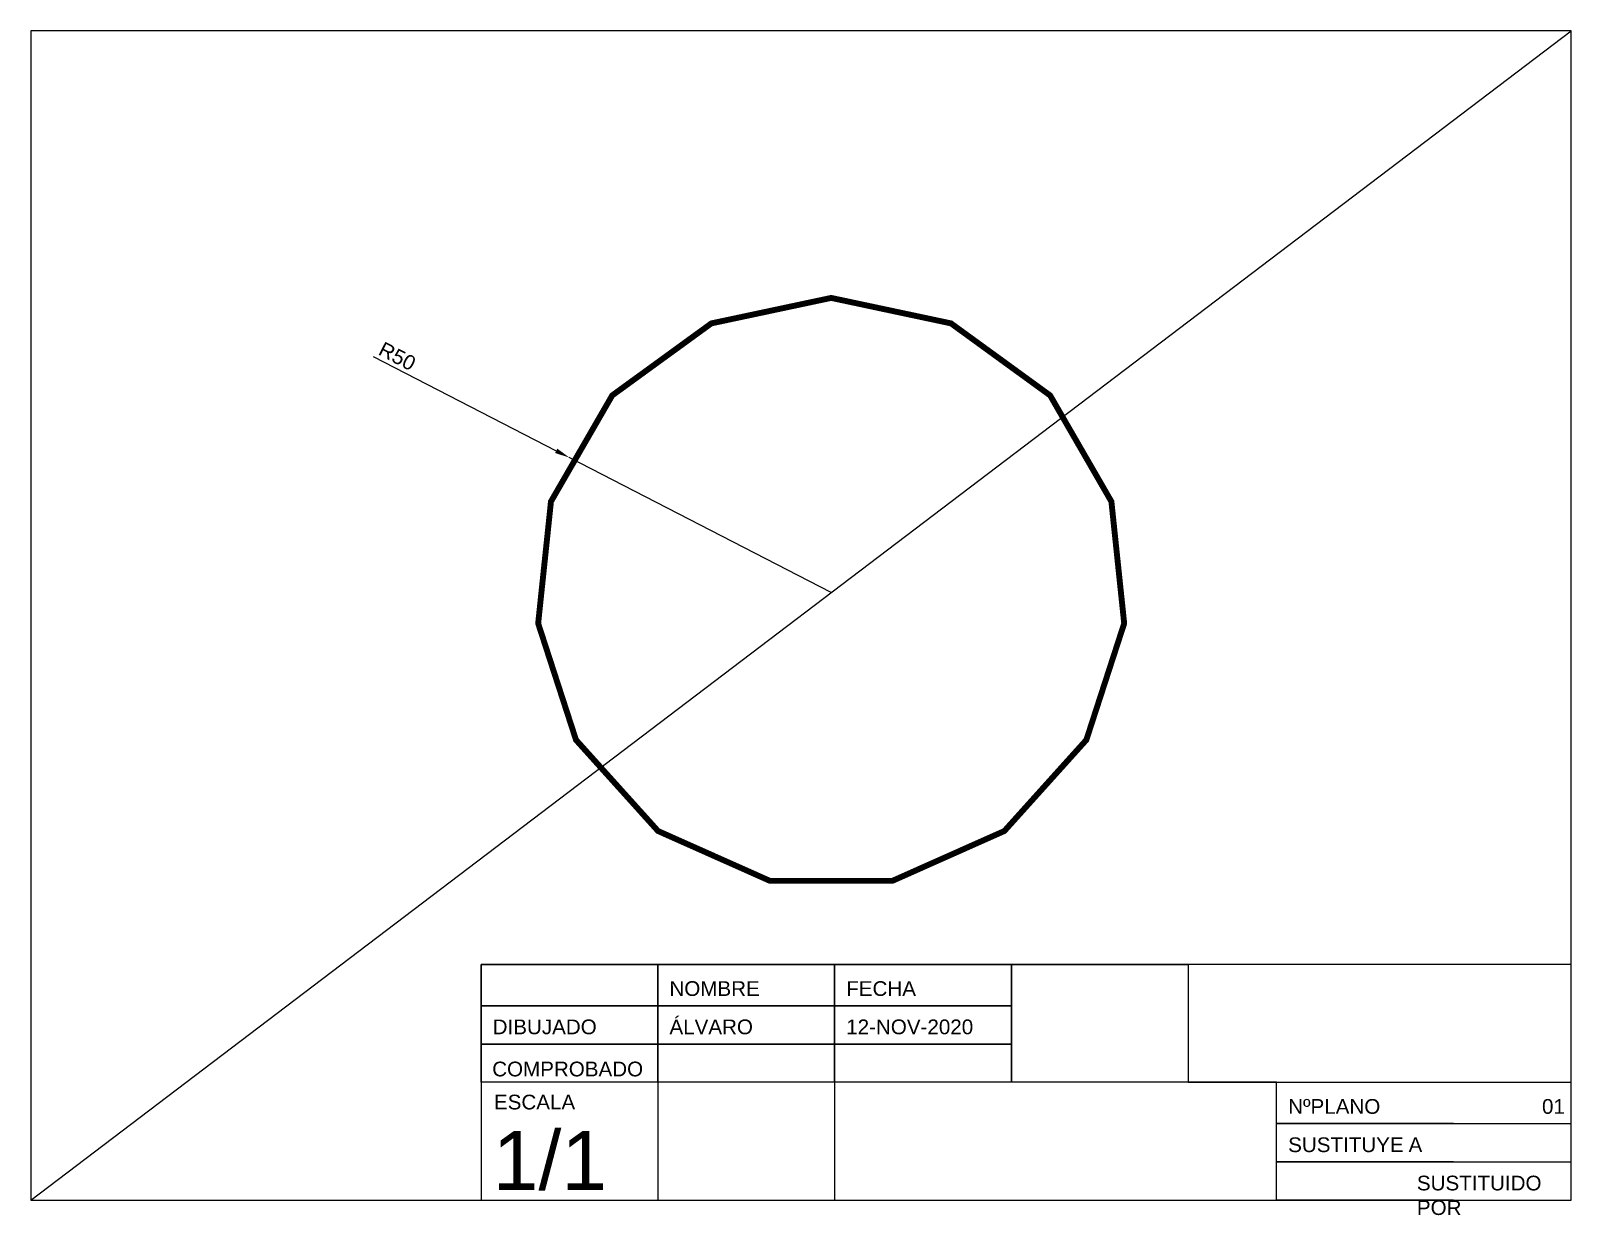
# Model space of a CAD drawing. Header units: millimetres. Extents: x 920 to 1770, y 1747 to 3131.
# Drawn here: x 919.6 to 1181, y 1746.9 to 1947.9 of the extents above; entities that cross this region are included whole.
import ezdxf

# ---------------------------------------------------------------- set-up
doc = ezdxf.new("R2010")
doc.units = ezdxf.units.MM
doc.layers.add('AUXILIAR', color=253, linetype='Continuous')
doc.styles.get("Standard").update_dxf_attribs({"font": 'ARIAL.TTF'})
doc.dimstyles.new('ISO-25', dxfattribs={"dimtxt": 2.5, "dimasz": 2.5, "dimexe": 1.25, "dimexo": 0.625, "dimtad": 1, "dimtxsty": 'Standard', "dimcen": 2.5, "dimadec": 0, "dimazin": 0, "dimtfac": 1, "dimtmove": 0, "dimatfit": 3, "dimfxl": 1, "dimarcsym": 0})

# ---------------------------------------------------------------- blocks, each defined once
blk = doc.blocks.new('cajetin_álvaro')
for p, q in [((-95, 40), (-65, 40)), ((-95, 20), (-95, 40)), ((-65, 40), (-65, 20)), ((-155, 20), (-155, 0)), ((-125, 20), (-125, 0)), ((-65, 20), (-95, 20)), ((-65, 20), (0, 20)), ((-50, 20), (-20, 20)), ((-50, 13), (-50, 20)), ((-50, 13), (-20, 13)), ((-50, 6.5), (-50, 13)), ((-20, 13), (-50, 13)), ((-20, 13), (0, 13)), ((0, 13), (0, 13)), ((-50, 0), (-50, 6.5)), ((-50, 6.5), (-20, 6.5)), ((-50, 6.5), (-20, 6.5)), ((-50, 0), (-50, 6.5)), ((-20, 6.5), (-50, 6.5)), ((-20, 6.5), (0, 6.5)), ((-20, 0), (-50, 0)), ((-20, 0), (-50, 0))]:
    blk.add_line(p, q)
for points in [[(-185, 0), (0, 0), (0, 40), (-185, 40)], [(-185, 40), (-155, 40), (-155, 33), (-185, 33)], [(-155, 40), (-125, 40), (-125, 33), (-155, 33)], [(-125, 40), (-95, 40), (-95, 33), (-125, 33)], [(-125, 40), (-95, 40), (-95, 33), (-125, 33)], [(-95, 40), (-95, 40), (-95, 20), (-95, 20)], [(-95, 40), (-95, 40), (-95, 40), (-95, 40)], [(-185, 33), (-155, 33), (-155, 26.5), (-185, 26.5)], [(-155, 33), (-155, 33), (-155, 33), (-155, 33)], [(-155, 33), (-125, 33), (-125, 26.5), (-155, 26.5)], [(-125, 33), (-95, 33), (-95, 26.5), (-125, 26.5)], [(-185, 26.5), (-155, 26.5), (-155, 20), (-185, 20)], [(-155, 20), (-185, 20), (-185, 26.5), (-155, 26.5)], [(-125, 20), (-155, 20), (-155, 26.5), (-125, 26.5)], [(-155, 26.5), (-155, 26.5), (-155, 20), (-155, 20)], [(-95, 20), (-125, 20), (-125, 26.5), (-95, 26.5)], [(-50, 20), (-125, 20), (-125, 0), (-50, 0)]]:
    blk.add_lwpolyline(points, close=True)
at = {"attachment_point": 1}
for s, width, gutter_width, heights, insert, char_height in [('NOMBRE', 2.2939, 12.5, [0], (-153.03, 37.16), 2.5), ('FECHA', 2.2939, 12.5, [0], (-123.03, 37.16), 2.5), ('DIBUJADO', 2.2939, 12.5, [0], (-183.03, 30.66), 2.5), ('ÁLVARO ', 2.2939, 14.09, [2.93], (-153.03, 30.66), 2.5), ('12-NOV-2020 ', 2.2939, 14.09, [2.93], (-123.03, 30.66), 2.5), ('COMPROBADO', 2, 12.5, [0], (-183.11, 23.51), 2.5), ('ESCALA', 9.0399, 12.5, [0], (-182.81, 17.9), 2.5), ('NºPLANO', 2.2939, 12.5, [0], (-48.03, 17.16), 2.5), ('01', 2.2939, 12.5, [0], (-4.95, 17.16), 2.5), ('1/1', 2.2939, 12.5, [0], (-183.03, 11.75), 10)]:
    blk.add_mtext_dynamic_manual_height_columns(s, width=width, gutter_width=gutter_width, heights=heights, dxfattribs=dict(at, insert=insert, char_height=char_height))
note = blk.add_mtext_dynamic_manual_height_columns('SUSTITUYE ', width=2.2939, gutter_width=18.14, heights=[3.86, 0], dxfattribs=dict(insert=(-48.03, 10.66), char_height=2.5, attachment_point=1))
for column, words in zip(note.columns.linked_columns, ['A']):
    column.text = words
note = blk.add_mtext_dynamic_manual_height_columns('SUSTITUIDO ', width=2.2939, gutter_width=19.55, heights=[2.29, 0], dxfattribs=dict(insert=(-48.03, 4.16), char_height=2.5, attachment_point=1))
for column, words in zip(note.columns.linked_columns, ['POR']):
    column.text = words
blk = doc.blocks.new('*D4')
at = {"layer": 'AUXILIAR', "color": 0, "lineweight": -2}
for p, q in [((977.73, 1892.63), (1008.78, 1876.62)), ((1055.45, 1852.57), (1011.01, 1875.48))]:
    blk.add_line(p, q, dxfattribs=at)
at = {"layer": 'AUXILIAR', "color": 0}
blk.add_solid([(1008.98, 1876.99), (1008.59, 1876.25), (1011.01, 1875.48)], dxfattribs=at)
at = {"layer": 'Defpoints', "color": 0}
for p in [(1011.01, 1875.48), (1055.45, 1852.57)]:
    blk.add_point(p, dxfattribs=at)
at = {"layer": 'AUXILIAR', "color": 0, "insert": (981.81, 1892.66), "char_height": 2.5, "attachment_point": 5, "rotation": 332.7316}
blk.add_mtext('R50', dxfattribs=at)

msp = doc.modelspace()

# ---------------------------------------------------------------- linework, layer by layer
msp.add_lwpolyline([(919.624, 1749.476), (1181.034, 1749.476), (1181.034, 1947.886), (919.624, 1947.886)], close=True)
at = {"const_width": 1}
msp.add_lwpolyline([(1055.45, 1902.568), (1035.113, 1898.245), (1018.293, 1886.024), (1007.897, 1868.019), (1005.724, 1847.341), (1012.149, 1827.568), (1026.061, 1812.117), (1045.054, 1803.661), (1065.846, 1803.661), (1084.839, 1812.117), (1098.751, 1827.568), (1105.176, 1847.341), (1103.003, 1868.019), (1092.607, 1886.024), (1075.787, 1898.245), (1055.45, 1902.568)], dxfattribs=at)
at = {"layer": 'AUXILIAR'}
msp.add_line((919.624, 1749.476), (1181.034, 1947.886), dxfattribs=at)

# ---------------------------------------------------------------- block references
msp.add_blockref('cajetin_álvaro', (1181.034, 1749.476))
msp.add_blockref('cajetin_álvaro', (1181.034, 1749.476))
msp.add_blockref('cajetin_álvaro', (1181.034, 1749.476))

# ---------------------------------------------------------------- dimensions: what is measured, and where the dimension line sits
dim = msp.add_radius_dim(center=(1055.45, 1852.568), mpoint=(1011.006, 1875.476), dimstyle='ISO-25', dxfattribs=at)
dim.commit()
dim.dimension.update_dxf_attribs({"geometry": '*D4', "text_midpoint": (980.939, 1890.974), "dimtype": 164})

doc.saveas('drawing.dxf')
